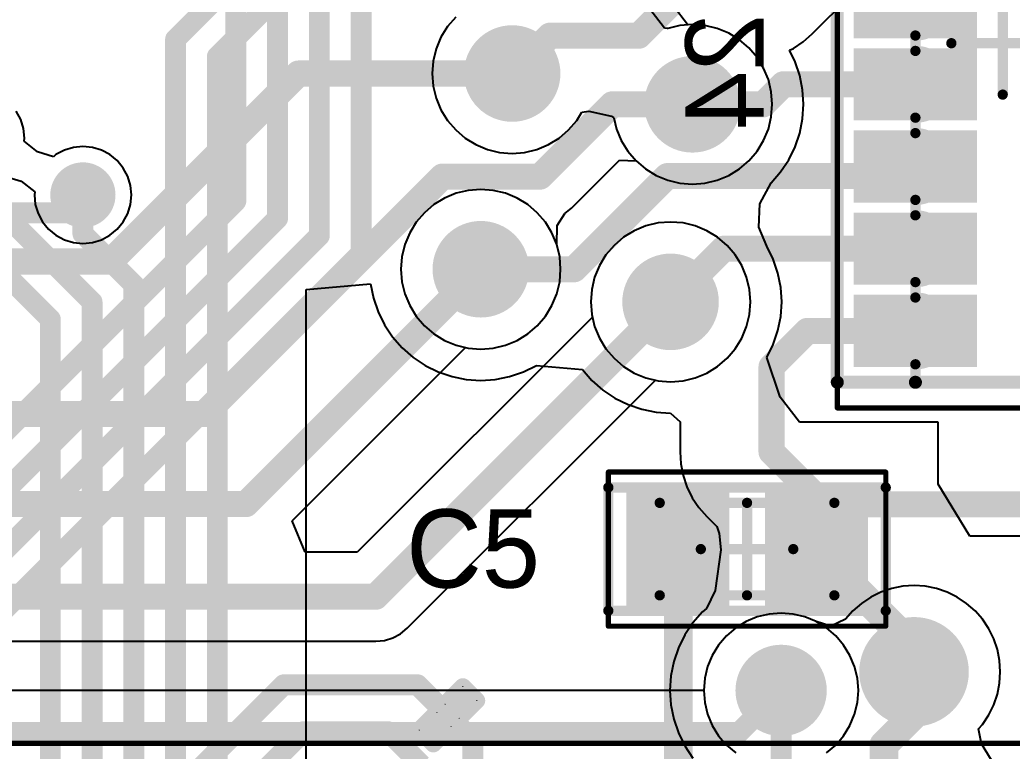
# Model space of a CAD drawing. Header units: millimetres. Extents: x 5.97 to 14.78, y 3.86 to 11.35.
# Drawn here: x 10.481 to 10.8612, y 7.4053 to 7.6856 of the extents above; entities that cross this region are included whole.
import ezdxf

# ---------------------------------------------------------------- set-up
doc = ezdxf.new("R2010")
doc.units = ezdxf.units.MM
doc.header["$MEASUREMENT"] = 0
for name, color, linetype in [('BottomLayer', 5, 'Continuous'), ('BottomOverlay', 54, 'Continuous'), ('BottomPaste', 16, 'Continuous'), ('BottomSolder', 6, 'Continuous'), ('Mechanical13', 56, 'Continuous'), ('Mechanical15', 56, 'Continuous'), ('MidLayer1', 16, 'Continuous'), ('MidLayer2', 76, 'Continuous'), ('MultiLayer', 9, 'Continuous'), ('TopLayer', 1, 'Continuous'), ('TopOverlay', 2, 'Continuous'), ('TopPaste', 8, 'Continuous'), ('TopSolder', 216, 'Continuous')]:
    doc.layers.add(name, color=color, linetype=linetype)

# ---------------------------------------------------------------- blocks, each defined once
blk = doc.blocks.new('TQG144_M_139')
at = {"layer": 'Mechanical15', "const_width": 0.00197}
blk.add_lwpolyline([(0.47835, -0.47835), (-0.47835, -0.47835)], dxfattribs=at)
blk = doc.blocks.new('0603R_8CV_B_152')
at = {"layer": 'BottomLayer'}
for points in [[(0.0128, 0.12106), (0.0128, 0.09941), (0.05413, 0.12106), (0.05413, 0.09941)], [(0.0128, 0.08957), (0.0128, 0.06791), (0.05413, 0.08957), (0.05413, 0.06791)], [(0.0128, 0.05807), (0.0128, 0.03642), (0.05413, 0.05807), (0.05413, 0.03642)], [(0.0128, 0.02657), (0.0128, 0.00492), (0.05413, 0.02657), (0.05413, 0.00492)], [(0.0128, -0.00492), (0.0128, -0.02657), (0.05413, -0.00492), (0.05413, -0.02657)]]:
    blk.add_solid(points, dxfattribs=at)
at = {"layer": 'BottomOverlay', "const_width": 0.005}
for points in [[(0.03346, 0.12992), (-0.03346, 0.12992)], [(0.06339, 0.12992), (0.03346, 0.12992)], [(0.06339, 0.12992), (0.06339, -0.12953)]]:
    blk.add_lwpolyline(points, dxfattribs=at)
at = {"layer": 'BottomOverlay', "const_width": 0.0025}
for points in [[(0.03221, 0.12992, 1), (0.03471, 0.12992, 1)], [(0.03221, 0.12992, 1), (0.03471, 0.12992, 1)], [(0.06214, 0.12992, 1), (0.06464, 0.12992, 1)], [(0.06214, 0.12992, 1), (0.06464, 0.12992, 1)]]:
    blk.add_lwpolyline(points, format="xyb", close=True, dxfattribs=at)
at = {"layer": 'BottomPaste'}
for points in [[(0.0098, 0.12406), (0.0098, 0.09641), (0.05713, 0.12406), (0.05713, 0.09641)], [(0.0098, 0.09257), (0.0098, 0.06491), (0.05713, 0.09257), (0.05713, 0.06491)], [(0.0098, 0.06107), (0.0098, 0.03342), (0.05713, 0.06107), (0.05713, 0.03342)], [(0.0098, 0.02957), (0.0098, 0.00192), (0.05713, 0.02957), (0.05713, 0.00192)], [(0.0098, -0.00192), (0.0098, -0.02957), (0.05713, -0.00192), (0.05713, -0.02957)]]:
    blk.add_solid(points, dxfattribs=at)
at = {"layer": 'BottomSolder'}
for points in [[(0.0103, 0.12356), (0.0103, 0.09691), (0.05663, 0.12356), (0.05663, 0.09691)], [(0.0103, 0.09207), (0.0103, 0.06541), (0.05663, 0.09207), (0.05663, 0.06541)], [(0.0103, 0.06057), (0.0103, 0.03392), (0.05663, 0.06057), (0.05663, 0.03392)], [(0.0103, 0.02907), (0.0103, 0.00242), (0.05663, 0.02907), (0.05663, 0.00242)], [(0.0103, -0.00242), (0.0103, -0.02907), (0.05663, -0.00242), (0.05663, -0.02907)]]:
    blk.add_solid(points, dxfattribs=at)
at = {"layer": 'Mechanical13', "const_width": 0.00394}
for points in [[(0.03346, 0.12992), (-0.03346, 0.12992)], [(0.03346, 0.12992), (0.03346, 0.12303)], [(0.03346, 0.09744), (0.03346, 0.09154)], [(0.03346, 0.06594), (0.03346, 0.06004)], [(0.03346, 0.03445), (0.03346, 0.02854)], [(0.03346, 0.00295), (0.03346, -0.00295)]]:
    blk.add_lwpolyline(points, dxfattribs=at)
at = {"layer": 'Mechanical13', "const_width": 0.00197}
for points in [[(0.03248, 0.12992, 1), (0.03445, 0.12992, 1)], [(0.03248, 0.12992, 1), (0.03445, 0.12992, 1)], [(0.03248, 0.12303, 1), (0.03445, 0.12303, 1)], [(0.03248, 0.12303, 1), (0.03445, 0.12303, 1)], [(0.03248, 0.09744, 1), (0.03445, 0.09744, 1)], [(0.03248, 0.09744, 1), (0.03445, 0.09744, 1)], [(0.03248, 0.09154, 1), (0.03445, 0.09154, 1)], [(0.03248, 0.09154, 1), (0.03445, 0.09154, 1)], [(0.03248, 0.06594, 1), (0.03445, 0.06594, 1)], [(0.03248, 0.06594, 1), (0.03445, 0.06594, 1)], [(0.03248, 0.06004, 1), (0.03445, 0.06004, 1)], [(0.03248, 0.06004, 1), (0.03445, 0.06004, 1)], [(0.03248, 0.03445, 1), (0.03445, 0.03445, 1)], [(0.03248, 0.03445, 1), (0.03445, 0.03445, 1)], [(0.03248, 0.02854, 1), (0.03445, 0.02854, 1)], [(0.03248, 0.02854, 1), (0.03445, 0.02854, 1)], [(0.03248, 0.00295, 1), (0.03445, 0.00295, 1)], [(0.03248, 0.00295, 1), (0.03445, 0.00295, 1)], [(0.03248, -0.00295, 1), (0.03445, -0.00295, 1)], [(0.03248, -0.00295, 1), (0.03445, -0.00295, 1)]]:
    blk.add_lwpolyline(points, format="xyb", close=True, dxfattribs=at)
at = {"layer": 'Mechanical13', "const_width": 0.00394}
for points in [[(0.03346, 0.09744, -1), (0.03346, 0.12303)], [(0.03346, 0.06594, -1), (0.03346, 0.09154)], [(0.03346, 0.03445, -1), (0.03346, 0.06004)], [(0.03346, 0.00295, -1), (0.03346, 0.02854)], [(0.03346, -0.02854, -1), (0.03346, -0.00295)]]:
    blk.add_lwpolyline(points, format="xyb", dxfattribs=at)
at = {"layer": 'Mechanical15'}
for points, const_width in [([(0.06339, 0.13976), (-0.06339, 0.13976)], 0.00197), ([(0.06339, 0.13976), (0.06339, -0.13976)], 0.00197), ([(0, 0.01969), (0, -0.01969)], 0.00394), ([(0.01969, 0), (-0.01969, 0)], 0.00394)]:
    blk.add_lwpolyline(points, dxfattribs=dict(at, const_width=const_width))
for points, const_width in [([(0.06289, 0.13976, 1), (0.06388, 0.13976, 1)], 0.000984), ([(0.06289, 0.13976, 1), (0.06388, 0.13976, 1)], 0.000984), ([(-0.00098, 0.01969, 1), (0.00098, 0.01969, 1)], 0.00197), ([(0.0187, 0, 1), (0.02067, 0, 1)], 0.00197)]:
    blk.add_lwpolyline(points, format="xyb", close=True, dxfattribs=dict(at, const_width=const_width))
blk = doc.blocks.new('0603C_209')
at = {"layer": 'Mechanical13', "const_width": 0.00394}
for points in [[(-0.03346, 0.01772), (-0.03346, -0.01772)], [(0.03346, 0.01772), (-0.03346, 0.01772)], [(0.03346, 0.01772), (0.03346, -0.01772)], [(0.03346, -0.01772), (-0.03346, -0.01772)]]:
    blk.add_lwpolyline(points, dxfattribs=at)
at = {"layer": 'Mechanical13', "const_width": 0.00197}
for points in [[(-0.03445, 0.01772, 1), (-0.03248, 0.01772, 1)], [(-0.03445, 0.01772, 1), (-0.03248, 0.01772, 1)], [(0.03248, 0.01772, 1), (0.03445, 0.01772, 1)], [(0.03248, 0.01772, 1), (0.03445, 0.01772, 1)], [(-0.03445, -0.01772, 1), (-0.03248, -0.01772, 1)], [(-0.03445, -0.01772, 1), (-0.03248, -0.01772, 1)], [(0.03248, -0.01772, 1), (0.03445, -0.01772, 1)], [(0.03248, -0.01772, 1), (0.03445, -0.01772, 1)]]:
    blk.add_lwpolyline(points, format="xyb", close=True, dxfattribs=at)
at = {"layer": 'Mechanical15'}
for points, const_width in [([(-0.05315, -0.02953), (-0.05315, 0.02953)], 0.00197), ([(0.05315, 0.02953), (-0.05315, 0.02953)], 0.00197), ([(0.05315, 0.02953), (0.05315, -0.02953)], 0.00197), ([(0, 0.01772), (0, -0.01772)], 0.00394), ([(0.01772, 0), (-0.01772, 0)], 0.00394), ([(0.05315, -0.02953), (-0.05315, -0.02953)], 0.00197)]:
    blk.add_lwpolyline(points, dxfattribs=dict(at, const_width=const_width))
for points, const_width in [([(-0.05364, 0.02953, 1), (-0.05266, 0.02953, 1)], 0.000984), ([(-0.05364, 0.02953, 1), (-0.05266, 0.02953, 1)], 0.000984), ([(0.05266, 0.02953, 1), (0.05364, 0.02953, 1)], 0.000984), ([(0.05266, 0.02953, 1), (0.05364, 0.02953, 1)], 0.000984), ([(-0.00098, 0.01772, 1), (0.00098, 0.01772, 1)], 0.00197), ([(-0.0187, 0, 1), (-0.01673, 0, 1)], 0.00197), ([(0.01673, 0, 1), (0.0187, 0, 1)], 0.00197), ([(-0.00098, -0.01772, 1), (0.00098, -0.01772, 1)], 0.00197), ([(-0.05364, -0.02953, 1), (-0.05266, -0.02953, 1)], 0.000984), ([(-0.05364, -0.02953, 1), (-0.05266, -0.02953, 1)], 0.000984), ([(0.05266, -0.02953, 1), (0.05364, -0.02953, 1)], 0.000984), ([(0.05266, -0.02953, 1), (0.05364, -0.02953, 1)], 0.000984)]:
    blk.add_lwpolyline(points, format="xyb", close=True, dxfattribs=dict(at, const_width=const_width))
at = {"layer": 'TopLayer'}
for points in [[(-0.00984, -0.0187), (-0.00984, 0.0187), (-0.04331, -0.0187), (-0.04331, 0.0187)], [(0.04331, -0.0187), (0.04331, 0.0187), (0.00984, -0.0187), (0.00984, 0.0187)]]:
    blk.add_solid(points, dxfattribs=at)
at = {"layer": 'TopOverlay', "const_width": 0.00394}
for points in [[(0.05315, 0.02362), (-0.05315, 0.02362)], [(-0.05315, 0.02362), (-0.05315, -0.02362)], [(0.05315, 0.02362), (0.05315, -0.02362)], [(0.05315, -0.02362), (-0.05315, -0.02362)]]:
    blk.add_lwpolyline(points, dxfattribs=at)
at = {"layer": 'TopOverlay', "const_width": 0.00197}
for points in [[(-0.05413, 0.02362, 1), (-0.05217, 0.02362, 1)], [(-0.05413, 0.02362, 1), (-0.05217, 0.02362, 1)], [(0.05217, 0.02362, 1), (0.05413, 0.02362, 1)], [(0.05217, 0.02362, 1), (0.05413, 0.02362, 1)], [(-0.05413, -0.02362, 1), (-0.05217, -0.02362, 1)], [(-0.05413, -0.02362, 1), (-0.05217, -0.02362, 1)], [(0.05217, -0.02362, 1), (0.05413, -0.02362, 1)], [(0.05217, -0.02362, 1), (0.05413, -0.02362, 1)]]:
    blk.add_lwpolyline(points, format="xyb", close=True, dxfattribs=at)
at = {"layer": 'TopPaste'}
for points in [[(-0.00684, -0.0217), (-0.00684, 0.0217), (-0.04631, -0.0217), (-0.04631, 0.0217)], [(0.04631, -0.0217), (0.04631, 0.0217), (0.00684, -0.0217), (0.00684, 0.0217)]]:
    blk.add_solid(points, dxfattribs=at)
at = {"layer": 'TopSolder'}
for points in [[(-0.00734, -0.0212), (-0.00734, 0.0212), (-0.04581, -0.0212), (-0.04581, 0.0212)], [(0.04581, -0.0212), (0.04581, 0.0212), (0.00734, -0.0212), (0.00734, 0.0212)]]:
    blk.add_solid(points, dxfattribs=at)
blk = doc.blocks.new('2____LP_248')
at = {"layer": 'TopLayer', "const_width": 0.0002}
for points in [[(-0.0119, 0.0038, 1), (-0.0117, 0.0038, 1)], [(-0.0023, 0.0038, 1), (-0.0021, 0.0038, 1)], [(0.0021, 0.0038, 1), (0.0023, 0.0038, 1)], [(0.0117, 0.0038, 1), (0.0119, 0.0038, 1)], [(-0.0119, -0.0038, 1), (-0.0117, -0.0038, 1)], [(-0.0023, -0.0038, 1), (-0.0021, -0.0038, 1)], [(0.0021, -0.0038, 1), (0.0023, -0.0038, 1)], [(0.0117, -0.0038, 1), (0.0119, -0.0038, 1)]]:
    blk.add_lwpolyline(points, format="xyb", close=True, dxfattribs=at)
at = {"layer": 'TopLayer'}
for points in [[(-0.0118, -0.004), (-0.0022, -0.004), (-0.0118, 0.004), (-0.0022, 0.004)], [(0.0022, -0.004), (0.0118, -0.004), (0.0022, 0.004), (0.0118, 0.004)], [(-0.012, -0.0038), (-0.002, -0.0038), (-0.012, 0.0038), (-0.002, 0.0038)], [(0.002, -0.0038), (0.012, -0.0038), (0.002, 0.0038), (0.012, 0.0038)]]:
    blk.add_solid(points, dxfattribs=at)
at = {"layer": 'TopPaste', "const_width": 0.0032}
for points in [[(-0.0134, 0.0038, 1), (-0.0102, 0.0038, 1)], [(-0.0038, 0.0038, 1), (-0.0006, 0.0038, 1)], [(0.0006, 0.0038, 1), (0.0038, 0.0038, 1)], [(0.0102, 0.0038, 1), (0.0134, 0.0038, 1)], [(-0.0134, -0.0038, 1), (-0.0102, -0.0038, 1)], [(-0.0038, -0.0038, 1), (-0.0006, -0.0038, 1)], [(0.0006, -0.0038, 1), (0.0038, -0.0038, 1)], [(0.0102, -0.0038, 1), (0.0134, -0.0038, 1)]]:
    blk.add_lwpolyline(points, format="xyb", close=True, dxfattribs=at)
at = {"layer": 'TopPaste'}
for points in [[(-0.0118, -0.007), (-0.0022, -0.007), (-0.0118, 0.007), (-0.0022, 0.007)], [(0.0022, -0.007), (0.0118, -0.007), (0.0022, 0.007), (0.0118, 0.007)], [(-0.015, -0.0038), (0.001, -0.0038), (-0.015, 0.0038), (0.001, 0.0038)], [(-0.001, -0.0038), (0.015, -0.0038), (-0.001, 0.0038), (0.015, 0.0038)]]:
    blk.add_solid(points, dxfattribs=at)

msp = doc.modelspace()

# ---------------------------------------------------------------- linework, layer by layer
at = {"layer": 'BottomLayer'}
for p, q in [((10.5907, 7.58224), (10.61537, 7.58444)), ((10.61537, 7.58444), (10.61646, 7.57898)), ((10.5907, 7.3093), (10.5907, 7.58224)), ((10.61646, 7.57898), (10.61825, 7.5737)), ((10.61825, 7.5737), (10.62071, 7.5687)), ((10.62071, 7.5687), (10.62381, 7.56407)), ((10.62381, 7.56407), (10.62748, 7.55988)), ((10.62748, 7.55988), (10.63167, 7.55621)), ((10.63167, 7.55621), (10.6363, 7.55311)), ((10.6363, 7.55311), (10.6413, 7.55065)), ((10.6739, 7.55065), (10.67889, 7.55311)), ((10.67889, 7.55311), (10.69652, 7.55157)), ((10.6413, 7.55065), (10.64658, 7.54886)), ((10.64658, 7.54886), (10.65204, 7.54777)), ((10.66316, 7.54777), (10.66862, 7.54886)), ((10.66862, 7.54886), (10.6739, 7.55065)), ((10.69652, 7.55157), (10.70019, 7.54738)), ((10.65204, 7.54777), (10.6576, 7.54741)), ((10.6576, 7.54741), (10.66316, 7.54777)), ((10.70019, 7.54738), (10.70438, 7.54371)), ((10.70438, 7.54371), (10.70901, 7.54061)), ((10.70901, 7.54061), (10.71401, 7.53815)), ((10.71401, 7.53815), (10.71929, 7.53636)), ((10.71929, 7.53636), (10.72475, 7.53527)), ((10.72475, 7.53527), (10.73031, 7.53491)), ((10.73031, 7.53491), (10.73393, 7.53152)), ((10.73393, 7.53152), (10.73393, 7.52)), ((10.73393, 7.52), (10.73423, 7.51542)), ((10.73423, 7.51542), (10.73512, 7.51092)), ((10.73512, 7.51092), (10.7366, 7.50658)), ((10.7366, 7.50658), (10.73862, 7.50246)), ((10.73862, 7.50246), (10.74117, 7.49865)), ((10.74117, 7.49865), (10.7442, 7.4952)), ((10.7442, 7.4952), (10.74804, 7.49136)), ((10.74804, 7.49136), (10.74899, 7.48869)), ((10.74899, 7.48869), (10.74962, 7.48254)), ((10.74962, 7.48254), (10.74739, 7.46691)), ((10.74739, 7.46691), (10.74403, 7.46001)), ((10.74256, 7.45872), (10.73889, 7.45454)), ((10.74403, 7.46001), (10.74256, 7.45872)), ((10.73889, 7.45454), (10.73579, 7.4499)), ((10.73579, 7.4499), (10.73333, 7.44491)), ((10.73333, 7.44491), (10.73154, 7.43963)), ((10.73154, 7.43963), (10.73045, 7.43417)), ((10.73045, 7.43417), (10.73009, 7.42861)), ((10.73009, 7.42861), (10.73045, 7.42305)), ((10.73045, 7.42305), (10.73154, 7.41758)), ((10.73154, 7.41758), (10.73333, 7.41231)), ((10.73333, 7.41231), (10.73579, 7.40731)), ((10.73579, 7.40731), (10.73889, 7.40268))]:
    msp.add_line(p, q, dxfattribs=at)
for points, const_width in [([(10.54063, 7.67813), (10.67959, 7.81709)], 0.008), ([(10.55663, 7.67151), (10.68622, 7.80109)], 0.008), ([(10.71816, 7.6795), (10.73102, 7.69236)], 0.01), ([(10.54063, 6.6192), (10.54063, 7.67813)], 0.008), ([(10.6696, 7.665), (10.6841, 7.6795)], 0.01), ([(10.6841, 7.6795), (10.71816, 7.6795)], 0.01), ([(10.55663, 6.61257), (10.55663, 7.67151)], 0.008), ([(10.76587, 7.6532), (10.77354, 7.66087)], 0.01), ([(10.77354, 7.66087), (10.82413, 7.66087)], 0.01), ([(10.7387, 7.6532), (10.76587, 7.6532)], 0.01), ([(10.82413, 7.6257), (10.82413, 7.62937)], 0.01), ([(10.4376, 7.62588), (10.49263, 7.57085)], 0.008), ([(10.69337, 7.59), (10.72907, 7.6257)], 0.01), ([(10.72907, 7.6257), (10.82413, 7.6257)], 0.01), ([(10.4641, 7.622), (10.50863, 7.57747)], 0.008), ([(10.50511, 7.60362), (10.50511, 7.61846)], 0.008), ([(10.50511, 7.60362), (10.52463, 7.5841)], 0.008), ([(10.73031, 7.5775), (10.75068, 7.59787)], 0.01), ([(10.75068, 7.59787), (10.82413, 7.59787)], 0.01), ([(10.82126, 7.595), (10.82413, 7.59787)], 0.01), ([(10.6576, 7.59), (10.69337, 7.59)], 0.01), ([(10.52463, 6.62582), (10.52463, 7.5841)], 0.008), ([(10.50863, 6.63245), (10.50863, 7.57747)], 0.008), ([(10.49263, 6.63908), (10.49263, 7.57085)], 0.008), ([(10.769, 7.55262), (10.78276, 7.56638)], 0.01), ([(10.78276, 7.56638), (10.82413, 7.56638)], 0.01), ([(10.769, 7.52), (10.769, 7.55262)], 0.01), ([(10.769, 7.52), (10.78911, 7.49989)], 0.01), ([(10.78911, 7.49989), (11.61111, 7.49989)], 0.01)]:
    msp.add_lwpolyline(points, dxfattribs=dict(at, const_width=const_width))
for points, const_width in [([(10.53863, 7.67813, 1), (10.54263, 7.67813, 1)], 0.004), ([(10.53863, 7.67813, 1), (10.54263, 7.67813, 1)], 0.004), ([(10.6816, 7.6795, 1), (10.6866, 7.6795, 1)], 0.005), ([(10.6816, 7.6795, 1), (10.6866, 7.6795, 1)], 0.005), ([(10.71566, 7.6795, 1), (10.72066, 7.6795, 1)], 0.005), ([(10.71566, 7.6795, 1), (10.72066, 7.6795, 1)], 0.005), ([(10.66335, 7.665, 1), (10.67585, 7.665, 1)], 0.0125), ([(10.55463, 7.67151, 1), (10.55863, 7.67151, 1)], 0.004), ([(10.55463, 7.67151, 1), (10.55863, 7.67151, 1)], 0.004), ([(10.6671, 7.665, 1), (10.6721, 7.665, 1)], 0.005), ([(10.73245, 7.6532, 1), (10.74495, 7.6532, 1)], 0.0125), ([(10.77104, 7.66087, 1), (10.77604, 7.66087, 1)], 0.005), ([(10.77104, 7.66087, 1), (10.77604, 7.66087, 1)], 0.005), ([(10.82163, 7.66087, 1), (10.82663, 7.66087, 1)], 0.005), ([(10.7362, 7.6532, 1), (10.7412, 7.6532, 1)], 0.005), ([(10.76337, 7.6532, 1), (10.76837, 7.6532, 1)], 0.005), ([(10.76337, 7.6532, 1), (10.76837, 7.6532, 1)], 0.005), ([(10.82163, 7.62937, 1), (10.82663, 7.62937, 1)], 0.005), ([(10.49886, 7.61846, 1), (10.51136, 7.61846, 1)], 0.0125), ([(10.72657, 7.6257, 1), (10.73157, 7.6257, 1)], 0.005), ([(10.72657, 7.6257, 1), (10.73157, 7.6257, 1)], 0.005), ([(10.82163, 7.6257, 1), (10.82663, 7.6257, 1)], 0.005), ([(10.82163, 7.6257, 1), (10.82663, 7.6257, 1)], 0.005), ([(10.50311, 7.61846, 1), (10.50711, 7.61846, 1)], 0.004), ([(10.50311, 7.60362, 1), (10.50711, 7.60362, 1)], 0.004), ([(10.50311, 7.60362, 1), (10.50711, 7.60362, 1)], 0.004), ([(10.65135, 7.59, 1), (10.66385, 7.59, 1)], 0.0125), ([(10.74818, 7.59787, 1), (10.75318, 7.59787, 1)], 0.005), ([(10.74818, 7.59787, 1), (10.75318, 7.59787, 1)], 0.005), ([(10.82163, 7.59787, 1), (10.82663, 7.59787, 1)], 0.005), ([(10.82163, 7.59787, 1), (10.82663, 7.59787, 1)], 0.005), ([(10.81876, 7.595, 1), (10.82376, 7.595, 1)], 0.005), ([(10.6551, 7.59, 1), (10.6601, 7.59, 1)], 0.005), ([(10.69087, 7.59, 1), (10.69587, 7.59, 1)], 0.005), ([(10.69087, 7.59, 1), (10.69587, 7.59, 1)], 0.005), ([(10.52263, 7.5841, 1), (10.52663, 7.5841, 1)], 0.004), ([(10.52263, 7.5841, 1), (10.52663, 7.5841, 1)], 0.004), ([(10.72406, 7.5775, 1), (10.73656, 7.5775, 1)], 0.0125), ([(10.72781, 7.5775, 1), (10.73281, 7.5775, 1)], 0.005), ([(10.50663, 7.57747, 1), (10.51063, 7.57747, 1)], 0.004), ([(10.50663, 7.57747, 1), (10.51063, 7.57747, 1)], 0.004), ([(10.49063, 7.57085, 1), (10.49463, 7.57085, 1)], 0.004), ([(10.49063, 7.57085, 1), (10.49463, 7.57085, 1)], 0.004), ([(10.78026, 7.56638, 1), (10.78526, 7.56638, 1)], 0.005), ([(10.78026, 7.56638, 1), (10.78526, 7.56638, 1)], 0.005), ([(10.82163, 7.56638, 1), (10.82663, 7.56638, 1)], 0.005), ([(10.7665, 7.55262, 1), (10.7715, 7.55262, 1)], 0.005), ([(10.7665, 7.55262, 1), (10.7715, 7.55262, 1)], 0.005), ([(10.7665, 7.52, 1), (10.7715, 7.52, 1)], 0.005), ([(10.7665, 7.52, 1), (10.7715, 7.52, 1)], 0.005), ([(10.78661, 7.49989, 1), (10.79161, 7.49989, 1)], 0.005), ([(10.78661, 7.49989, 1), (10.79161, 7.49989, 1)], 0.005), ([(10.81661, 7.43573, 1), (10.83061, 7.43573, 1)], 0.014), ([(10.76643, 7.42861, 1), (10.77893, 7.42861, 1)], 0.0125)]:
    msp.add_lwpolyline(points, format="xyb", close=True, dxfattribs=dict(at, const_width=const_width))
at = {"layer": 'BottomSolder', "const_width": 0.015}
msp.add_lwpolyline([(10.76518, 7.42861, 1), (10.78018, 7.42861, 1)], format="xyb", close=True, dxfattribs=at)
at = {"layer": 'MidLayer1'}
for p, q in [((10.72801, 7.68241), (10.72242, 7.68968)), ((10.64797, 7.68663), (10.64485, 7.68298)), ((10.64485, 7.68298), (10.64234, 7.67889)), ((10.72903, 7.6823), (10.72801, 7.68241)), ((10.72925, 7.68229), (10.72903, 7.6823)), ((10.73392, 7.68341), (10.72925, 7.68229)), ((10.7387, 7.68379), (10.73392, 7.68341)), ((10.74349, 7.68341), (10.7387, 7.68379)), ((10.74816, 7.68229), (10.74349, 7.68341)), ((10.75259, 7.68046), (10.74816, 7.68229)), ((10.64234, 7.67889), (10.6405, 7.67445)), ((10.75669, 7.67795), (10.75259, 7.68046)), ((10.76034, 7.67483), (10.75669, 7.67795)), ((10.6405, 7.67445), (10.63938, 7.66979)), ((10.76345, 7.67118), (10.76034, 7.67483)), ((10.76596, 7.66709), (10.76345, 7.67118)), ((10.63938, 7.66979), (10.63901, 7.665)), ((10.7678, 7.66265), (10.76596, 7.66709)), ((10.63901, 7.665), (10.63938, 7.66021)), ((10.76892, 7.65798), (10.7678, 7.66265)), ((10.63938, 7.66021), (10.6405, 7.65555)), ((10.6405, 7.65555), (10.64234, 7.65111)), ((10.7693, 7.6532), (10.76892, 7.65798)), ((10.64234, 7.65111), (10.64485, 7.64702)), ((10.76892, 7.64841), (10.7693, 7.6532)), ((10.48127, 7.64735), (10.47955, 7.65057)), ((10.48233, 7.64387), (10.48127, 7.64735)), ((10.69435, 7.64702), (10.69631, 7.65021)), ((10.69631, 7.65021), (10.69905, 7.6506)), ((10.69905, 7.6506), (10.70764, 7.64861)), ((10.70764, 7.64861), (10.70858, 7.64804)), ((10.70858, 7.64804), (10.70961, 7.64374)), ((10.7678, 7.64374), (10.76892, 7.64841)), ((10.48269, 7.64024), (10.48233, 7.64387)), ((10.64485, 7.64702), (10.64797, 7.64337)), ((10.64797, 7.64337), (10.65162, 7.64025)), ((10.68758, 7.64025), (10.69123, 7.64337)), ((10.69123, 7.64337), (10.69435, 7.64702)), ((10.70961, 7.64374), (10.71144, 7.63931)), ((10.76596, 7.63931), (10.7678, 7.64374)), ((10.48257, 7.63908), (10.48269, 7.64024)), ((10.65162, 7.64025), (10.65571, 7.63774)), ((10.68349, 7.63774), (10.68758, 7.64025)), ((10.48774, 7.63497), (10.48257, 7.63908)), ((10.50149, 7.6367), (10.498, 7.63564)), ((10.50511, 7.63705), (10.50149, 7.6367)), ((10.50874, 7.6367), (10.50511, 7.63705)), ((10.51223, 7.63564), (10.50874, 7.6367)), ((10.65571, 7.63774), (10.66015, 7.6359)), ((10.66015, 7.6359), (10.66481, 7.63478)), ((10.67439, 7.63478), (10.67905, 7.6359)), ((10.67905, 7.6359), (10.68349, 7.63774)), ((10.71144, 7.63931), (10.71395, 7.63521)), ((10.76345, 7.63521), (10.76596, 7.63931)), ((10.49381, 7.63312), (10.48774, 7.63497)), ((10.49479, 7.63392), (10.49381, 7.63312)), ((10.498, 7.63564), (10.49479, 7.63392)), ((10.51544, 7.63392), (10.51223, 7.63564)), ((10.51826, 7.63161), (10.51544, 7.63392)), ((10.66481, 7.63478), (10.6696, 7.63441)), ((10.6696, 7.63441), (10.67439, 7.63478)), ((10.71395, 7.63521), (10.71707, 7.63156)), ((10.76034, 7.63156), (10.76345, 7.63521)), ((10.52057, 7.62879), (10.51826, 7.63161)), ((10.52229, 7.62558), (10.52057, 7.62879)), ((10.71707, 7.63156), (10.72072, 7.62845)), ((10.72072, 7.62845), (10.72481, 7.62594)), ((10.75259, 7.62594), (10.75669, 7.62845)), ((10.75669, 7.62845), (10.76034, 7.63156)), ((10.4754, 7.62558), (10.48147, 7.62374)), ((10.52335, 7.62209), (10.52229, 7.62558)), ((10.72481, 7.62594), (10.72925, 7.6241)), ((10.74816, 7.6241), (10.75259, 7.62594)), ((10.48147, 7.62374), (10.48664, 7.61963)), ((10.5237, 7.61846), (10.52335, 7.62209)), ((10.6576, 7.62059), (10.65281, 7.62022)), ((10.66238, 7.62022), (10.6576, 7.62059)), ((10.72925, 7.6241), (10.73392, 7.62298)), ((10.73392, 7.62298), (10.7387, 7.6226)), ((10.7387, 7.6226), (10.74349, 7.62298)), ((10.74349, 7.62298), (10.74816, 7.6241)), ((10.48664, 7.61963), (10.48652, 7.61846)), ((10.48652, 7.61846), (10.48688, 7.61484)), ((10.52335, 7.61484), (10.5237, 7.61846)), ((10.64371, 7.61726), (10.63962, 7.61475)), ((10.64814, 7.6191), (10.64371, 7.61726)), ((10.65281, 7.62022), (10.64814, 7.6191)), ((10.66705, 7.6191), (10.66238, 7.62022)), ((10.67149, 7.61726), (10.66705, 7.6191)), ((10.67558, 7.61475), (10.67149, 7.61726)), ((10.48688, 7.61484), (10.48794, 7.61135)), ((10.52229, 7.61135), (10.52335, 7.61484)), ((10.63962, 7.61475), (10.63597, 7.61163)), ((10.67923, 7.61163), (10.67558, 7.61475)), ((10.48794, 7.61135), (10.48966, 7.60814)), ((10.52057, 7.60814), (10.52229, 7.61135)), ((10.63597, 7.61163), (10.63285, 7.60798)), ((10.68235, 7.60798), (10.67923, 7.61163)), ((10.48966, 7.60814), (10.49197, 7.60532)), ((10.49197, 7.60532), (10.49479, 7.60301)), ((10.51544, 7.60301), (10.51826, 7.60532)), ((10.51826, 7.60532), (10.52057, 7.60814)), ((10.63285, 7.60798), (10.63034, 7.60389)), ((10.68486, 7.60389), (10.68235, 7.60798)), ((10.72086, 7.6066), (10.71642, 7.60476)), ((10.72552, 7.60772), (10.72086, 7.6066)), ((10.73031, 7.60809), (10.72552, 7.60772)), ((10.7351, 7.60772), (10.73031, 7.60809)), ((10.73976, 7.6066), (10.7351, 7.60772)), ((10.7442, 7.60476), (10.73976, 7.6066)), ((10.49479, 7.60301), (10.498, 7.60129)), ((10.51223, 7.60129), (10.51544, 7.60301)), ((10.63034, 7.60389), (10.6285, 7.59945)), ((10.6867, 7.59945), (10.68486, 7.60389)), ((10.71233, 7.60225), (10.70868, 7.59913)), ((10.71642, 7.60476), (10.71233, 7.60225)), ((10.74829, 7.60225), (10.7442, 7.60476)), ((10.75194, 7.59913), (10.74829, 7.60225)), ((10.498, 7.60129), (10.50149, 7.60023)), ((10.50149, 7.60023), (10.50511, 7.59987)), ((10.50511, 7.59987), (10.50874, 7.60023)), ((10.50874, 7.60023), (10.51223, 7.60129)), ((10.6285, 7.59945), (10.62738, 7.59479)), ((10.68782, 7.59479), (10.6867, 7.59945)), ((10.70868, 7.59913), (10.70556, 7.59548)), ((10.75506, 7.59548), (10.75194, 7.59913)), ((10.62738, 7.59479), (10.627, 7.59)), ((10.68819, 7.59), (10.68782, 7.59479)), ((10.70556, 7.59548), (10.70305, 7.59139)), ((10.75757, 7.59139), (10.75506, 7.59548)), ((10.70305, 7.59139), (10.70121, 7.58695)), ((10.75941, 7.58695), (10.75757, 7.59139)), ((10.627, 7.59), (10.62738, 7.58521)), ((10.68782, 7.58521), (10.68819, 7.59)), ((10.70121, 7.58695), (10.70009, 7.58229)), ((10.76053, 7.58229), (10.75941, 7.58695)), ((10.62738, 7.58521), (10.6285, 7.58055)), ((10.6867, 7.58055), (10.68782, 7.58521)), ((10.6285, 7.58055), (10.63034, 7.57611)), ((10.68486, 7.57611), (10.6867, 7.58055)), ((10.70009, 7.58229), (10.69972, 7.5775)), ((10.7609, 7.5775), (10.76053, 7.58229)), ((10.63034, 7.57611), (10.63285, 7.57202)), ((10.68235, 7.57202), (10.68486, 7.57611)), ((10.69972, 7.5775), (10.70009, 7.57271)), ((10.76053, 7.57271), (10.7609, 7.5775)), ((10.63285, 7.57202), (10.63597, 7.56837)), ((10.67923, 7.56837), (10.68235, 7.57202)), ((10.70009, 7.57271), (10.70121, 7.56805)), ((10.75941, 7.56805), (10.76053, 7.57271)), ((10.63597, 7.56837), (10.63962, 7.56525)), ((10.67558, 7.56525), (10.67923, 7.56837)), ((10.70121, 7.56805), (10.70305, 7.56361)), ((10.75757, 7.56361), (10.75941, 7.56805)), ((10.63962, 7.56525), (10.64371, 7.56274)), ((10.67149, 7.56274), (10.67558, 7.56525)), ((10.70305, 7.56361), (10.70556, 7.55952)), ((10.75506, 7.55952), (10.75757, 7.56361)), ((10.64371, 7.56274), (10.64814, 7.5609)), ((10.64814, 7.5609), (10.65281, 7.55978)), ((10.65281, 7.55978), (10.6576, 7.55941)), ((10.6576, 7.55941), (10.66238, 7.55978)), ((10.66238, 7.55978), (10.66705, 7.5609)), ((10.66705, 7.5609), (10.67149, 7.56274)), ((10.70556, 7.55952), (10.70868, 7.55587)), ((10.70868, 7.55587), (10.71233, 7.55275)), ((10.74829, 7.55275), (10.75194, 7.55587)), ((10.75194, 7.55587), (10.75506, 7.55952)), ((10.71233, 7.55275), (10.71642, 7.55024)), ((10.7442, 7.55024), (10.74829, 7.55275)), ((10.71642, 7.55024), (10.72086, 7.5484)), ((10.72086, 7.5484), (10.72552, 7.54728)), ((10.7351, 7.54728), (10.73976, 7.5484)), ((10.73976, 7.5484), (10.7442, 7.55024)), ((10.72552, 7.54728), (10.73031, 7.54691)), ((10.73031, 7.54691), (10.7351, 7.54728)), ((10.76805, 7.45784), (10.76353, 7.45675)), ((10.77268, 7.4582), (10.76805, 7.45784)), ((10.77731, 7.45784), (10.77268, 7.4582)), ((10.78182, 7.45675), (10.77731, 7.45784)), ((10.75924, 7.45497), (10.75528, 7.45255)), ((10.76353, 7.45675), (10.75924, 7.45497)), ((10.78611, 7.45497), (10.78182, 7.45675)), ((10.79007, 7.45255), (10.78611, 7.45497)), ((10.75175, 7.44953), (10.74874, 7.446)), ((10.75528, 7.45255), (10.75175, 7.44953)), ((10.7936, 7.44953), (10.79007, 7.45255)), ((10.79662, 7.446), (10.7936, 7.44953)), ((10.74874, 7.446), (10.74631, 7.44204)), ((10.79904, 7.44204), (10.79662, 7.446)), ((10.74631, 7.44204), (10.74453, 7.43775)), ((10.80082, 7.43775), (10.79904, 7.44204)), ((10.74453, 7.43775), (10.74345, 7.43324)), ((10.8019, 7.43324), (10.80082, 7.43775)), ((10.74345, 7.43324), (10.74309, 7.42861)), ((10.80227, 7.42861), (10.8019, 7.43324)), ((10.74309, 7.42861), (10.74345, 7.42398)), ((10.8019, 7.42398), (10.80227, 7.42861)), ((10.74345, 7.42398), (10.74453, 7.41946)), ((10.80082, 7.41946), (10.8019, 7.42398)), ((10.74453, 7.41946), (10.74631, 7.41517)), ((10.79904, 7.41517), (10.80082, 7.41946)), ((10.74631, 7.41517), (10.74874, 7.41121)), ((10.79662, 7.41121), (10.79904, 7.41517)), ((10.74874, 7.41121), (10.75175, 7.40768)), ((10.75175, 7.40768), (10.75528, 7.40467)), ((10.79007, 7.40467), (10.7936, 7.40768)), ((10.7936, 7.40768), (10.79662, 7.41121))]:
    msp.add_line(p, q, dxfattribs=at)
for points, const_width in [([(10.66035, 7.665, 1), (10.67885, 7.665, 1)], 0.0185), ([(10.72945, 7.6532, 1), (10.74795, 7.6532, 1)], 0.0185), ([(10.49886, 7.61846, 1), (10.51136, 7.61846, 1)], 0.0125), ([(10.64835, 7.59, 1), (10.66685, 7.59, 1)], 0.0185), ([(10.72106, 7.5775, 1), (10.73956, 7.5775, 1)], 0.0185), ([(10.81311, 7.43573, 1), (10.83411, 7.43573, 1)], 0.021), ([(10.76393, 7.42861, 1), (10.78143, 7.42861, 1)], 0.0175)]:
    msp.add_lwpolyline(points, format="xyb", close=True, dxfattribs=dict(at, const_width=const_width))
at = {"layer": 'MidLayer2'}
for p, q in [((10.73674, 7.68376), (10.73126, 7.69092)), ((10.73689, 7.68365), (10.73674, 7.68376)), ((10.7387, 7.68379), (10.73689, 7.68365)), ((10.74349, 7.68341), (10.7387, 7.68379)), ((10.74816, 7.68229), (10.74349, 7.68341)), ((10.75259, 7.68046), (10.74816, 7.68229)), ((10.75669, 7.67795), (10.75259, 7.68046)), ((10.76034, 7.67483), (10.75669, 7.67795)), ((10.76345, 7.67118), (10.76034, 7.67483)), ((10.76596, 7.66709), (10.76345, 7.67118)), ((10.7678, 7.66265), (10.76596, 7.66709)), ((10.76892, 7.65798), (10.7678, 7.66265)), ((10.7693, 7.6532), (10.76892, 7.65798)), ((10.76892, 7.64841), (10.7693, 7.6532)), ((10.7678, 7.64374), (10.76892, 7.64841)), ((10.76596, 7.63931), (10.7678, 7.64374)), ((10.76345, 7.63521), (10.76596, 7.63931)), ((10.76034, 7.63156), (10.76345, 7.63521)), ((10.69238, 7.61342), (10.71077, 7.63181)), ((10.71077, 7.63181), (10.71707, 7.63156)), ((10.71707, 7.63156), (10.72072, 7.62845)), ((10.72072, 7.62845), (10.72481, 7.62594)), ((10.75259, 7.62594), (10.75669, 7.62845)), ((10.75669, 7.62845), (10.76034, 7.63156)), ((10.72481, 7.62594), (10.72925, 7.6241)), ((10.74816, 7.6241), (10.75259, 7.62594)), ((10.72925, 7.6241), (10.73392, 7.62298)), ((10.73392, 7.62298), (10.7387, 7.6226)), ((10.7387, 7.6226), (10.74349, 7.62298)), ((10.74349, 7.62298), (10.74816, 7.6241)), ((10.68979, 7.6113), (10.69238, 7.61342)), ((10.6868, 7.6068), (10.68979, 7.6113)), ((10.6867, 7.59945), (10.6868, 7.6068)), ((10.72086, 7.6066), (10.71642, 7.60476)), ((10.72552, 7.60772), (10.72086, 7.6066)), ((10.73031, 7.60809), (10.72552, 7.60772)), ((10.7351, 7.60772), (10.73031, 7.60809)), ((10.73976, 7.6066), (10.7351, 7.60772)), ((10.7442, 7.60476), (10.73976, 7.6066)), ((10.71233, 7.60225), (10.70868, 7.59913)), ((10.71642, 7.60476), (10.71233, 7.60225)), ((10.74829, 7.60225), (10.7442, 7.60476)), ((10.75194, 7.59913), (10.74829, 7.60225)), ((10.68782, 7.59479), (10.6867, 7.59945)), ((10.70868, 7.59913), (10.70556, 7.59548)), ((10.75506, 7.59548), (10.75194, 7.59913)), ((10.68819, 7.59), (10.68782, 7.59479)), ((10.70556, 7.59548), (10.70305, 7.59139)), ((10.75757, 7.59139), (10.75506, 7.59548)), ((10.70305, 7.59139), (10.70121, 7.58695)), ((10.75941, 7.58695), (10.75757, 7.59139)), ((10.68782, 7.58521), (10.68819, 7.59)), ((10.70121, 7.58695), (10.70009, 7.58229)), ((10.76053, 7.58229), (10.75941, 7.58695)), ((10.6867, 7.58055), (10.68782, 7.58521)), ((10.68486, 7.57611), (10.6867, 7.58055)), ((10.70009, 7.58229), (10.69972, 7.5775)), ((10.7609, 7.5775), (10.76053, 7.58229)), ((10.68235, 7.57202), (10.68486, 7.57611)), ((10.69972, 7.5775), (10.70009, 7.57271)), ((10.76053, 7.57271), (10.7609, 7.5775)), ((10.70034, 7.57169), (10.61023, 7.48158)), ((10.67923, 7.56837), (10.68235, 7.57202)), ((10.70009, 7.57271), (10.70034, 7.57169)), ((10.75941, 7.56805), (10.76053, 7.57271)), ((10.67558, 7.56525), (10.67923, 7.56837)), ((10.75757, 7.56361), (10.75941, 7.56805)), ((10.67149, 7.56274), (10.67558, 7.56525)), ((10.75506, 7.55952), (10.75757, 7.56361)), ((10.58534, 7.49358), (10.65179, 7.56003)), ((10.65179, 7.56003), (10.65281, 7.55978)), ((10.65281, 7.55978), (10.6576, 7.55941)), ((10.6576, 7.55941), (10.66238, 7.55978)), ((10.66238, 7.55978), (10.66705, 7.5609)), ((10.66705, 7.5609), (10.67149, 7.56274)), ((10.74829, 7.55275), (10.75194, 7.55587)), ((10.75194, 7.55587), (10.75506, 7.55952)), ((10.7442, 7.55024), (10.74829, 7.55275)), ((10.7351, 7.54728), (10.73976, 7.5484)), ((10.73976, 7.5484), (10.7442, 7.55024)), ((10.62939, 7.45242), (10.7245, 7.54753)), ((10.7245, 7.54753), (10.72552, 7.54728)), ((10.72552, 7.54728), (10.73031, 7.54691)), ((10.73031, 7.54691), (10.7351, 7.54728)), ((10.59031, 7.48158), (10.58534, 7.49358)), ((10.61023, 7.48158), (10.59031, 7.48158)), ((10.81929, 7.46851), (10.81505, 7.46767)), ((10.82361, 7.4688), (10.81929, 7.46851)), ((10.82793, 7.46851), (10.82361, 7.4688)), ((10.83217, 7.46767), (10.82793, 7.46851)), ((10.81095, 7.46628), (10.80707, 7.46437)), ((10.81505, 7.46767), (10.81095, 7.46628)), ((10.83626, 7.46628), (10.83217, 7.46767)), ((10.84014, 7.46437), (10.83626, 7.46628)), ((10.80348, 7.46196), (10.80022, 7.45911)), ((10.80707, 7.46437), (10.80348, 7.46196)), ((10.84374, 7.46196), (10.84014, 7.46437)), ((10.84699, 7.45911), (10.84374, 7.46196)), ((10.76805, 7.45784), (10.76353, 7.45675)), ((10.77268, 7.4582), (10.76805, 7.45784)), ((10.77731, 7.45784), (10.77268, 7.4582)), ((10.78182, 7.45675), (10.77731, 7.45784)), ((10.80022, 7.45911), (10.79737, 7.45586)), ((10.84985, 7.45586), (10.84699, 7.45911)), ((10.75924, 7.45497), (10.75528, 7.45255)), ((10.76353, 7.45675), (10.75924, 7.45497)), ((10.78611, 7.45497), (10.78182, 7.45675)), ((10.79167, 7.45327), (10.78611, 7.45497)), ((10.79737, 7.45586), (10.79167, 7.45327)), ((10.85225, 7.45226), (10.84985, 7.45586)), ((10.62385, 7.44872), (10.6268, 7.4503)), ((10.6268, 7.4503), (10.62939, 7.45242)), ((10.75175, 7.44953), (10.74874, 7.446)), ((10.75528, 7.45255), (10.75175, 7.44953)), ((10.85416, 7.44838), (10.85225, 7.45226)), ((10.28503, 7.44742), (10.61731, 7.44742)), ((10.61731, 7.44742), (10.62064, 7.44775)), ((10.62064, 7.44775), (10.62385, 7.44872)), ((10.74874, 7.446), (10.74631, 7.44204)), ((10.85555, 7.44429), (10.85416, 7.44838)), ((10.74631, 7.44204), (10.74453, 7.43775)), ((10.8564, 7.44004), (10.85555, 7.44429)), ((10.85668, 7.43573), (10.8564, 7.44004)), ((10.74453, 7.43775), (10.74345, 7.43324)), ((10.8564, 7.43141), (10.85668, 7.43573)), ((10.74345, 7.43324), (10.74309, 7.42861)), ((10.85555, 7.42717), (10.8564, 7.43141)), ((10.74306, 7.42858), (10.27821, 7.42858)), ((10.74309, 7.42861), (10.74306, 7.42858)), ((10.85416, 7.42307), (10.85555, 7.42717)), ((10.85225, 7.41919), (10.85416, 7.42307)), ((10.84985, 7.41559), (10.85225, 7.41919)), ((10.84833, 7.41386), (10.84985, 7.41559)), ((10.84952, 7.40811), (10.84833, 7.41386)), ((10.85324, 7.40186), (10.84952, 7.40811))]:
    msp.add_line(p, q, dxfattribs=at)
for points, const_width in [([(10.66035, 7.665, 1), (10.67885, 7.665, 1)], 0.0185), ([(10.58521, 7.665, 1), (10.59021, 7.665, 1)], 0.005), ([(10.58521, 7.665, 1), (10.59021, 7.665, 1)], 0.005), ([(10.6671, 7.665, 1), (10.6721, 7.665, 1)], 0.005), ([(10.72945, 7.6532, 1), (10.74795, 7.6532, 1)], 0.0185), ([(10.7055, 7.6532, 1), (10.7105, 7.6532, 1)], 0.005), ([(10.7055, 7.6532, 1), (10.7105, 7.6532, 1)], 0.005), ([(10.7362, 7.6532, 1), (10.7412, 7.6532, 1)], 0.005), ([(10.49886, 7.61846, 1), (10.51136, 7.61846, 1)], 0.0125), ([(10.64039, 7.6255, 1), (10.64539, 7.6255, 1)], 0.005), ([(10.64039, 7.6255, 1), (10.64539, 7.6255, 1)], 0.005), ([(10.6778, 7.6255, 1), (10.6828, 7.6255, 1)], 0.005), ([(10.6778, 7.6255, 1), (10.6828, 7.6255, 1)], 0.005), ([(10.64835, 7.59, 1), (10.66685, 7.59, 1)], 0.0185), ([(10.51318, 7.59296, 1), (10.51818, 7.59296, 1)], 0.005), ([(10.51318, 7.59296, 1), (10.51818, 7.59296, 1)], 0.005), ([(10.6551, 7.59, 1), (10.6601, 7.59, 1)], 0.005), ([(10.72106, 7.5775, 1), (10.73956, 7.5775, 1)], 0.0185), ([(10.72781, 7.5775, 1), (10.73281, 7.5775, 1)], 0.005), ([(10.54939, 7.5345, 1), (10.55439, 7.5345, 1)], 0.005), ([(10.54939, 7.5345, 1), (10.55439, 7.5345, 1)], 0.005), ([(10.5651, 7.5, 1), (10.5701, 7.5, 1)], 0.005), ([(10.5651, 7.5, 1), (10.5701, 7.5, 1)], 0.005), ([(10.61481, 7.4645, 1), (10.61981, 7.4645, 1)], 0.005), ([(10.61481, 7.4645, 1), (10.61981, 7.4645, 1)], 0.005), ([(10.81311, 7.43573, 1), (10.83411, 7.43573, 1)], 0.021), ([(10.76393, 7.42861, 1), (10.78143, 7.42861, 1)], 0.0175), ([(10.77068, 7.42861, 1), (10.77468, 7.42861, 1)], 0.004), ([(10.75457, 7.4125, 1), (10.75857, 7.4125, 1)], 0.004), ([(10.75457, 7.4125, 1), (10.75857, 7.4125, 1)], 0.004)]:
    msp.add_lwpolyline(points, format="xyb", close=True, dxfattribs=dict(at, const_width=const_width))
for points, const_width in [([(10.51568, 7.59296), (10.58771, 7.665)], 0.01), ([(10.58771, 7.665), (10.6696, 7.665)], 0.01), ([(10.6803, 7.6255), (10.708, 7.6532)], 0.01), ([(10.708, 7.6532), (10.7387, 7.6532)], 0.01), ([(10.55189, 7.5345), (10.64289, 7.6255)], 0.01), ([(10.64289, 7.6255), (10.6803, 7.6255)], 0.01), ([(10.33798, 7.59296), (10.51568, 7.59296)], 0.01), ([(10.5676, 7.5), (10.6576, 7.59)], 0.01), ([(10.61731, 7.4645), (10.73031, 7.5775)], 0.01), ([(10.34254, 7.5345), (10.55189, 7.5345)], 0.01), ([(10.3076, 7.5), (10.5676, 7.5)], 0.01), ([(10.26621, 7.4645), (10.61731, 7.4645)], 0.01), ([(10.75657, 7.4125), (10.77268, 7.42861)], 0.008), ([(10.18178, 7.4125), (10.75657, 7.4125)], 0.008)]:
    msp.add_lwpolyline(points, dxfattribs=dict(at, const_width=const_width))
at = {"layer": 'MultiLayer'}
for points, const_width in [([(10.66035, 7.665, 1), (10.67885, 7.665, 1)], 0.0185), ([(10.72945, 7.6532, 1), (10.74795, 7.6532, 1)], 0.0185), ([(10.49886, 7.61846, 1), (10.51136, 7.61846, 1)], 0.0125), ([(10.64835, 7.59, 1), (10.66685, 7.59, 1)], 0.0185), ([(10.72106, 7.5775, 1), (10.73956, 7.5775, 1)], 0.0185), ([(10.81311, 7.43573, 1), (10.83411, 7.43573, 1)], 0.021), ([(10.76393, 7.42861, 1), (10.78143, 7.42861, 1)], 0.0175)]:
    msp.add_lwpolyline(points, format="xyb", close=True, dxfattribs=dict(at, const_width=const_width))
at = {"layer": 'TopLayer'}
for p, q in [((10.78464, 7.6802), (10.87048, 7.76603)), ((10.78119, 7.67717), (10.78464, 7.6802)), ((10.77589, 7.67389), (10.77738, 7.67462)), ((10.77805, 7.6695), (10.77589, 7.67389)), ((10.77738, 7.67462), (10.78119, 7.67717)), ((10.77984, 7.66422), (10.77805, 7.6695)), ((10.78093, 7.65876), (10.77984, 7.66422)), ((10.78129, 7.6532), (10.78093, 7.65876)), ((10.78093, 7.64764), (10.78129, 7.6532)), ((10.77984, 7.64217), (10.78093, 7.64764)), ((10.77805, 7.6369), (10.77984, 7.64217)), ((10.77559, 7.6319), (10.77805, 7.6369)), ((10.77249, 7.62727), (10.77559, 7.6319)), ((10.76882, 7.62308), (10.77249, 7.62727)), ((10.76449, 7.6151), (10.76882, 7.62308)), ((10.76419, 7.60611), (10.76449, 7.6151)), ((10.7672, 7.5988), (10.76419, 7.60611)), ((10.76966, 7.5938), (10.7672, 7.5988)), ((10.77145, 7.58852), (10.76966, 7.5938)), ((10.77254, 7.58306), (10.77145, 7.58852)), ((10.7729, 7.5775), (10.77254, 7.58306)), ((10.77254, 7.57194), (10.7729, 7.5775)), ((10.77145, 7.56648), (10.77254, 7.57194)), ((10.76966, 7.5612), (10.77145, 7.56648)), ((10.7672, 7.5562), (10.76966, 7.5612)), ((10.77237, 7.54092), (10.7672, 7.5562)), ((10.77971, 7.53146), (10.77237, 7.54092)), ((10.83292, 7.53146), (10.77971, 7.53146)), ((10.83292, 7.5077), (10.83292, 7.53146)), ((10.84504, 7.48772), (10.83292, 7.5077)), ((10.9303, 7.48772), (10.84504, 7.48772))]:
    msp.add_line(p, q, dxfattribs=at)
for points, const_width in [([(10.56372, 7.6161), (10.56372, 7.89373)], 0.008), ([(10.57972, 7.60948), (10.57972, 7.8871)], 0.008), ([(10.59572, 7.60285), (10.59572, 7.88048)], 0.008), ([(10.61172, 7.59622), (10.61172, 7.87385)], 0.008), ([(10.49826, 7.61161), (10.50511, 7.61846)], 0.008), ([(10.41812, 7.4705), (10.56372, 7.6161)], 0.008), ([(10.36541, 7.61161), (10.49826, 7.61161)], 0.008), ([(10.42474, 7.4545), (10.57972, 7.60948)], 0.008), ([(10.43137, 7.4385), (10.59572, 7.60285)], 0.008), ([(10.438, 7.4225), (10.61172, 7.59622)], 0.008), ([(10.73304, 7.48276), (10.73331, 7.48249)], 0.011), ([(10.73331, 7.34732), (10.73331, 7.48249)], 0.011), ([(10.78619, 7.48276), (10.82361, 7.44534)], 0.011), ([(10.82361, 7.43573), (10.82361, 7.44534)], 0.011), ([(10.82361, 7.41928), (10.82361, 7.43573)], 0.011), ([(10.51932, 7.368), (10.5821, 7.43078)], 0.008), ([(10.5821, 7.43078), (10.63334, 7.43078)], 0.008), ([(10.63334, 7.43078), (10.6401, 7.42402)], 0.008), ([(10.77268, 7.34732), (10.77268, 7.42861)], 0.008), ([(10.81205, 7.40772), (10.82361, 7.41928)], 0.011), ([(10.52678, 7.35), (10.58956, 7.41278)], 0.008), ([(10.58956, 7.41278), (10.6221, 7.41278)], 0.008), ([(10.6221, 7.41278), (10.63488, 7.4)], 0.008), ([(10.65, 7.41412), (10.65457, 7.40955)], 0.008), ([(10.65457, 7.34732), (10.65457, 7.40955)], 0.008), ([(10.81205, 7.34732), (10.81205, 7.40772)], 0.011)]:
    msp.add_lwpolyline(points, dxfattribs=dict(at, const_width=const_width))
for points, const_width in [([(10.66335, 7.665, 1), (10.67585, 7.665, 1)], 0.0125), ([(10.73245, 7.6532, 1), (10.74495, 7.6532, 1)], 0.0125), ([(10.49886, 7.61846, 1), (10.51136, 7.61846, 1)], 0.0125), ([(10.50311, 7.61846, 1), (10.50711, 7.61846, 1)], 0.004), ([(10.56172, 7.6161, 1), (10.56572, 7.6161, 1)], 0.004), ([(10.56172, 7.6161, 1), (10.56572, 7.6161, 1)], 0.004), ([(10.49626, 7.61161, 1), (10.50026, 7.61161, 1)], 0.004), ([(10.49626, 7.61161, 1), (10.50026, 7.61161, 1)], 0.004), ([(10.57772, 7.60948, 1), (10.58172, 7.60948, 1)], 0.004), ([(10.57772, 7.60948, 1), (10.58172, 7.60948, 1)], 0.004), ([(10.59372, 7.60285, 1), (10.59772, 7.60285, 1)], 0.004), ([(10.59372, 7.60285, 1), (10.59772, 7.60285, 1)], 0.004), ([(10.65135, 7.59, 1), (10.66385, 7.59, 1)], 0.0125), ([(10.60972, 7.59622, 1), (10.61372, 7.59622, 1)], 0.004), ([(10.60972, 7.59622, 1), (10.61372, 7.59622, 1)], 0.004), ([(10.72406, 7.5775, 1), (10.73656, 7.5775, 1)], 0.0125), ([(10.73029, 7.48276, 1), (10.73579, 7.48276, 1)], 0.0055), ([(10.73056, 7.48249, 1), (10.73606, 7.48249, 1)], 0.0055), ([(10.73056, 7.48249, 1), (10.73606, 7.48249, 1)], 0.0055), ([(10.78344, 7.48276, 1), (10.78894, 7.48276, 1)], 0.0055), ([(10.81661, 7.43573, 1), (10.83061, 7.43573, 1)], 0.014), ([(10.82086, 7.44534, 1), (10.82636, 7.44534, 1)], 0.0055), ([(10.82086, 7.44534, 1), (10.82636, 7.44534, 1)], 0.0055), ([(10.76643, 7.42861, 1), (10.77893, 7.42861, 1)], 0.0125), ([(10.82086, 7.43573, 1), (10.82636, 7.43573, 1)], 0.0055), ([(10.82086, 7.43573, 1), (10.82636, 7.43573, 1)], 0.0055), ([(10.5801, 7.43078, 1), (10.5841, 7.43078, 1)], 0.004), ([(10.5801, 7.43078, 1), (10.5841, 7.43078, 1)], 0.004), ([(10.63134, 7.43078, 1), (10.63534, 7.43078, 1)], 0.004), ([(10.63134, 7.43078, 1), (10.63534, 7.43078, 1)], 0.004), ([(10.77068, 7.42861, 1), (10.77468, 7.42861, 1)], 0.004), ([(10.6381, 7.42402, 1), (10.6421, 7.42402, 1)], 0.004), ([(10.82086, 7.41928, 1), (10.82636, 7.41928, 1)], 0.0055), ([(10.82086, 7.41928, 1), (10.82636, 7.41928, 1)], 0.0055), ([(10.58756, 7.41278, 1), (10.59156, 7.41278, 1)], 0.004), ([(10.58756, 7.41278, 1), (10.59156, 7.41278, 1)], 0.004), ([(10.6201, 7.41278, 1), (10.6241, 7.41278, 1)], 0.004), ([(10.6201, 7.41278, 1), (10.6241, 7.41278, 1)], 0.004), ([(10.648, 7.41412, 1), (10.652, 7.41412, 1)], 0.004), ([(10.65257, 7.40955, 1), (10.65657, 7.40955, 1)], 0.004), ([(10.65257, 7.40955, 1), (10.65657, 7.40955, 1)], 0.004), ([(10.8093, 7.40772, 1), (10.8148, 7.40772, 1)], 0.0055), ([(10.8093, 7.40772, 1), (10.8148, 7.40772, 1)], 0.0055)]:
    msp.add_lwpolyline(points, format="xyb", close=True, dxfattribs=dict(at, const_width=const_width))

# ---------------------------------------------------------------- block references
for name, p, rotation in [('0603R_8CV_B_152', (10.8576, 7.67661), 180), ('0603C_209', (10.75962, 7.48276), 180), ('2____LP_248', (10.64505, 7.41907), 45), ('TQG144_M_139', (10.94, 6.93), 180)]:
    msp.add_blockref(name, p, dxfattribs=dict(rotation=rotation))

# ---------------------------------------------------------------- texts
at = {"layer": 'BottomOverlay', "text_generation_flag": 2}
msp.add_text('R24', height=0.03, rotation=90, dxfattribs=at).set_placement((10.766, 7.717))
at = {"layer": 'TopOverlay'}
msp.add_text('C5', height=0.03, dxfattribs=at).set_placement((10.629, 7.468))

doc.saveas('drawing.dxf')
